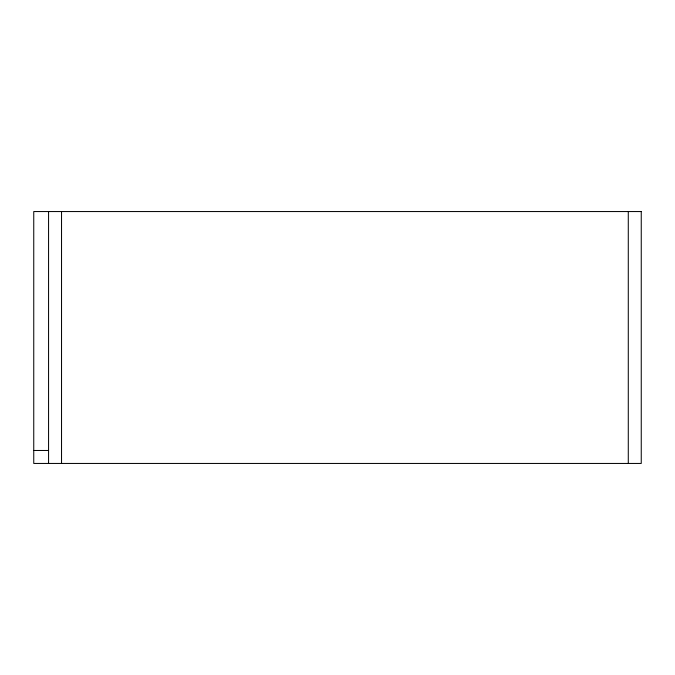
<?xml version="1.0" encoding="UTF-8"?>
<svg xmlns="http://www.w3.org/2000/svg" width="675" height="675" viewBox="0 0 675 675"><rect width="100%" height="100%" fill="white"/><g stroke="black" fill="none" stroke-linecap="round" stroke-linejoin="round"><path stroke-width="1.01" d="M33.75 450.478L48.566 450.478M628.282 211.553L628.282 463.447M61.535 211.553L61.535 463.447M48.566 211.553L48.566 463.447M641.25 211.553L33.75 211.553L33.75 463.447L641.25 463.447L641.25 211.553"/></g></svg>
